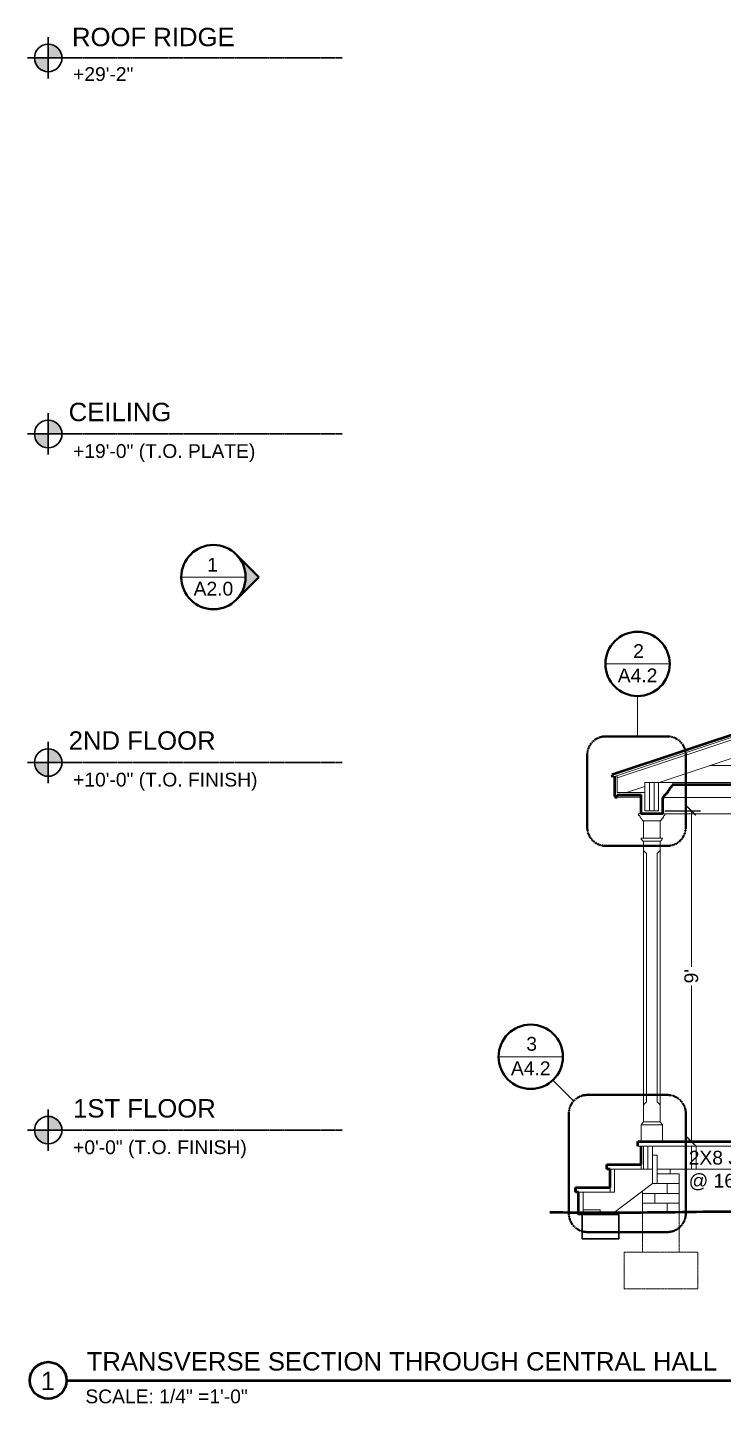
# Model space of a CAD drawing. Header units: inches. Extents: x -54 to 15382, y 469 to 41738.
# Drawn here: x 3317.3 to 3544.4, y 4282 to 4731.1 of the extents above; entities that cross this region are included whole.
import ezdxf

# ---------------------------------------------------------------- set-up
doc = ezdxf.new("R2010")
doc.units = ezdxf.units.IN
doc.header["$MEASUREMENT"] = 0
doc.linetypes.add('CENTER', pattern=[2, 1.25, -0.25, 0.25, -0.25])
doc.linetypes.add('DASHED2', pattern=[0.375, 0.25, -0.125])
doc.layers.get('0').update_dxf_attribs({"lineweight": 9})
for name, color, linetype, lineweight in [('1', 7, 'Continuous', 9), ('2', 7, 'Continuous', 18), ('3', 7, 'Continuous', 30), ('5', 7, 'Continuous', 50), ('A-DIMSx', 7, 'Continuous', 9), ('A-LINK', 7, 'Continuous', 40), ('A-TEXTx', 7, 'Continuous', 18), ('TB-11x17', 7, 'Continuous', 50)]:
    doc.layers.add(name, color=color, linetype=linetype, lineweight=lineweight)
doc.styles.get("Standard").update_dxf_attribs({"font": 'arial.ttf'})
doc.dimstyles.get("Standard").update_dxf_attribs({"dimtxt": 3, "dimasz": 2, "dimexe": 0.03125, "dimexo": 0.0625, "dimgap": 0.03125, "dimtad": 0, "dimtoh": 1, "dimdec": 4, "dimlfac": 0.99985, "dimzin": 0, "dimdsep": 46, "dimlunit": 4, "dimtxsty": 'Standard', "dimblk": 'ARCHTICK', "dimblk1": 'ARCHTICK', "dimblk2": 'ARCHTICK', "dimcen": 0.09, "dimclrt": 256, "dimadec": 0, "dimazin": 0, "dimtfac": 1, "dimtdec": 4, "dimtofl": 0, "dimtmove": 0, "dimatfit": 3, "dimfxl": 1, "dimtolj": 1, "dimtzin": 0, "dimarcsym": 0})

# ---------------------------------------------------------------- blocks, each defined once
blk = doc.blocks.new('_ArchTick')
at = {"color": 0, "linetype": 'ByBlock', "lineweight": 0, "const_width": 0.15}
blk.add_lwpolyline([(-0.5, -0.5), (0.5, 0.5)], dxfattribs=at)
blk = doc.blocks.new('*D245')
at = {"layer": 'A-DIMSx', "color": 0, "lineweight": -2, "ltscale": 0.1}
for p, q in [((3525.25, 4475.43), (3536.92, 4475.43)), ((3533.29, 4367.43), (3536.92, 4367.43))]:
    blk.add_line(p, q, dxfattribs=at)
at = {"layer": 'A-DIMSx', "color": 0, "lineweight": 5, "ltscale": 0.1}
for p, q in [((3533.92, 4475.43), (3533.92, 4424.49)), ((3533.92, 4367.43), (3533.92, 4418.38))]:
    blk.add_line(p, q, dxfattribs=at)
at = {"layer": 'A-DIMSx', "color": 0, "lineweight": 5, "xscale": 3, "yscale": 3, "zscale": 3}
for p, rotation in [((3533.92, 4475.43), 90), ((3533.92, 4367.43), 270)]:
    blk.add_blockref('_ArchTick', p, dxfattribs=dict(at, rotation=rotation))
at = {"layer": 'A-DIMSx', "ltscale": 0.25, "insert": (3533.92, 4421.43), "char_height": 4.5, "attachment_point": 5, "rotation": 90}
blk.add_mtext("\\A1;9'", dxfattribs=at)
blk = doc.blocks.new('Elevation Callout - 1')
at = {"layer": 'A-LINK', "ltscale": 0.1}
blk.add_hatch(color=256, dxfattribs=at).paths.add_polyline_path([(2031.59, 7377.65), (2039.01, 7370.23), (2046.43, 7377.65, -0.198912), (2039.01, 7374.58, -0.198912)])
for q in [(2031.59, 7377.65), (2046.43, 7377.65)]:
    blk.add_line((2039.01, 7370.23), q, dxfattribs=at)
blk.add_circle((2039.01, 7385.08), 10.5, dxfattribs=at)
blk = doc.blocks.new('CROWN small azek')
at = {"layer": '2', "linetype": 'Continuous'}
for p, q in [((3477.23, 4469.99), (3477.47, 4469.99)), ((3477.84, 4470.49), (3477.84, 4470.75)), ((3478.77, 4471.7), (3478.77, 4472.27))]:
    blk.add_line(p, q, dxfattribs=at)
for points, knots in [([(3477.47, 4469.99), (3477.48, 4470.04), (3477.49, 4470.12), (3477.53, 4470.21), (3477.57, 4470.28), (3477.63, 4470.36), (3477.71, 4470.42), (3477.78, 4470.46), (3477.84, 4470.49)], [0.002479, 0.002479, 0.002479, 0.002479, 0.1892867, 0.3469333, 0.4813355, 0.6000559, 0.7825047, 0.9879342, 0.9879342, 0.9879342, 0.9879342]), ([(3477.84, 4470.75), (3477.91, 4470.76), (3477.98, 4470.77), (3478.08, 4470.81), (3478.16, 4470.9), (3478.2, 4471), (3478.24, 4471.11), (3478.28, 4471.22), (3478.31, 4471.33), (3478.36, 4471.43), (3478.4, 4471.54), (3478.47, 4471.62), (3478.55, 4471.67), (3478.65, 4471.7), (3478.71, 4471.7), (3478.77, 4471.7)], [0.0155755, 0.0155755, 0.0155755, 0.0155755, 0.0913028, 0.1674337, 0.240804, 0.3221473, 0.4016041, 0.479934, 0.5587836, 0.63986, 0.7243935, 0.7885425, 0.8553172, 0.923465, 0.9867831, 0.9867831, 0.9867831, 0.9867831])]:
    blk.add_open_spline(points, degree=3, knots=knots, dxfattribs=at)
blk = doc.blocks.new('Column 01')
at = {"layer": '1', "ltscale": 0.25}
for p, q in [((4502.26, 4335.99), (4493.68, 4335.99)), ((4500.72, 4333.71), (4495.22, 4333.71)), ((4500.72, 4327.99), (4495.22, 4327.99)), ((4500.72, 4326.99), (4495.22, 4326.99)), ((4496.22, 4322.99), (4496.22, 4241.96)), ((4499.72, 4322.99), (4499.72, 4241.96)), ((4496.22, 4241.96), (4495.22, 4240.96)), ((4499.72, 4241.96), (4500.72, 4240.96)), ((4494.47, 4234.46), (4501.47, 4234.46)), ((4495.22, 4235.46), (4500.72, 4235.46))]:
    blk.add_line(p, q, dxfattribs=at)
at = {"layer": '1', "lineweight": 5, "ltscale": 0.25}
for p, q in [((4496.22, 4322.99), (4495.22, 4323.99)), ((4500.72, 4323.99), (4499.72, 4322.99))]:
    blk.add_line(p, q, dxfattribs=at)
at = {"layer": '2'}
for p, q in [((4495.22, 4333.71), (4495.22, 4327.99)), ((4500.72, 4333.71), (4500.72, 4327.99)), ((4495.22, 4326.99), (4495.22, 4235.46)), ((4500.72, 4326.99), (4500.72, 4235.46)), ((4494.47, 4234.46), (4495.22, 4235.46)), ((4494.47, 4234.46), (4494.47, 4228.96)), ((4500.72, 4235.46), (4501.47, 4234.46)), ((4501.47, 4234.46), (4501.47, 4228.96))]:
    blk.add_line(p, q, dxfattribs=at)
at = {"layer": '2', "ltscale": 0.25}
for p, q in [((4495.22, 4327.99), (4494.47, 4327.99)), ((4494.97, 4326.99), (4495.22, 4326.99)), ((4500.72, 4327.99), (4501.47, 4327.99)), ((4500.97, 4326.99), (4500.72, 4326.99))]:
    blk.add_line(p, q, dxfattribs=at)
for centre, start, end in [((4495.08, 4327.98), 179.1702, 233.9599), ((4494.36, 4327), 359.1702, 53.9599), ((4501.58, 4327), 126.0401, 180.8298), ((4500.86, 4327.98), 306.0401, 0.8298)]:
    blk.add_arc(centre, 0.607, start, end, dxfattribs=at)
at = {"layer": '3', "ltscale": 0.25, "xscale": -1}
blk.add_blockref('CROWN small azek', (7972.45, -136.28), dxfattribs=at)
at = {"layer": '3', "ltscale": 0.25}
blk.add_blockref('CROWN small azek', (1023.49, -136.28), dxfattribs=at)
blk = doc.blocks.new('Point')
at = {"lineweight": 0, "ltscale": 0.1}
h = blk.add_hatch(color=256, dxfattribs=at)
h.dxf.hatch_style = 1
h.paths.add_polyline_path([(-3.2903, 4.1654, 0.414214), (-3.3528, 4.1029), (-3.2903, 4.1029)])
h.paths.add_polyline_path([(-3.2903, 4.1029), (-3.2903, 4.0404, 0.414214), (-3.2278, 4.1029)])
at = {"layer": '3', "ltscale": 0.1}
for q in [(-3.2903, 4.1966), (-3.384, 4.1029), (-3.1965, 4.1029), (-3.2903, 4.0091)]:
    blk.add_line((-3.2903, 4.1029), q, dxfattribs=at)
blk.add_circle((-3.2903, 4.1029), 0.0625, dxfattribs=at)
blk = doc.blocks.new('Detail Callout')
at = {"layer": '2', "ltscale": 0.1}
blk.add_line((240.24, 5822.29), (219.24, 5822.29), dxfattribs=at)
at = {"layer": 'A-LINK', "ltscale": 0.1}
blk.add_circle((229.74, 5822.29), 10.5, dxfattribs=at)

msp = doc.modelspace()

# ---------------------------------------------------------------- linework, layer by layer
at = {"layer": '1'}
for p, q in [((3599.2500785, 4516.7722568), (3508.2372475, 4486.4348981)), ((3599.2500785, 4515.981688), (3509.7500776, 4486.1486018)), ((3599.2500785, 4509.9774511), (3523.3706502, 4484.6843083)), ((3599.2500785, 4490.1843083), (3539.8706502, 4490.1843083)), ((3509.7500784, 4481.350975), (3509.7500776, 4486.9391706)), ((3518.7500785, 4483.350975), (3512.7500785, 4481.350975)), ((3518.7500785, 4475.4343083), (3518.7500785, 4484.6843083)), ((3518.7500785, 4484.6843083), (3599.2500785, 4484.6843083)), ((3520.2500785, 4475.4343083), (3520.2500785, 4484.6843083)), ((3521.7500785, 4484.6843083), (3521.7500785, 4475.4343083)), ((3523.2500785, 4484.6843083), (3523.2500785, 4475.4343083)), ((3509.7500776, 4479.850975), (3517.5000791, 4479.850975)), ((3509.7500784, 4481.350975), (3518.7500785, 4481.350975)), ((3518.7500785, 4475.4343083), (3523.2500785, 4475.4343083)), ((3598.0000785, 4474.4652974), (3525.2902882, 4474.4652974)), ((3598.0000785, 4358.4343083), (3522.7500785, 4358.4343083)), ((3522.7500785, 4356.9343083), (3530.0000785, 4356.9343083)), ((3527.0000785, 4358.4343083), (3527.0000785, 4356.9343083)), ((3522.7500785, 4353.7343083), (3530.0000785, 4353.7343083)), ((3526.0000785, 4350.5343083), (3526.0000785, 4353.7343083)), ((3530.0000785, 4350.5343083), (3518.0000785, 4350.5343083)), ((3522.0000785, 4347.3343083), (3522.0000785, 4350.5343083)), ((3518.0000785, 4347.3343083), (3530.0000785, 4347.3343083)), ((3526.0000785, 4344.1343083), (3526.0000785, 4347.3343083))]:
    msp.add_line(p, q, dxfattribs=at)
at = {"layer": '1', "ltscale": 0.25}
msp.add_line((3524.8715976, 4479.7632422), (3597.6285606, 4479.7632422), dxfattribs=at)
at = {"layer": '1', "ltscale": 0.1}
for p, q in [((3530.0000785, 4344.3716904), (3530.0000785, 4356.9343083)), ((3518.0000785, 4344.2357739), (3518.0000785, 4351.2968083))]:
    msp.add_line(p, q, dxfattribs=at)
at = {"layer": '1', "linetype": 'DASHED2', "ltscale": 0.25}
for p, q in [((3518.0000785, 4331.3343083), (3518.0000785, 4344.2357739)), ((3530.0000785, 4331.3343083), (3530.0000785, 4344.3716904)), ((3512.0000785, 4331.3343083), (3512.0000785, 4319.3343083)), ((3512.0000785, 4331.3343083), (3518.0000785, 4331.3343083)), ((3518.0000785, 4331.3343083), (3530.0000785, 4331.3343083)), ((3530.0000785, 4331.3343083), (3536.0000785, 4331.3343083)), ((3536.0000785, 4319.3343083), (3536.0000785, 4331.3343083)), ((3512.0000785, 4319.3343083), (3536.0000785, 4319.3343083))]:
    msp.add_line(p, q, dxfattribs=at)
at = {"layer": '2', "ltscale": 0.1}
for p, q in [((3367.4360989, 4551.7018038), (3388.436099, 4551.7018038)), ((3516.3712839, 4512.8780598), (3516.3712839, 4499.7319627)), ((3495.5090232, 4380.7059629), (3488.7105961, 4387.50439))]:
    msp.add_line(p, q, dxfattribs=at)
at = {"layer": '2'}
for p, q in [((3598.0000785, 4365.9343083), (3516.5000794, 4365.9343083)), ((3518.2500785, 4358.4343083), (3518.2500785, 4365.9343083)), ((3519.7500785, 4365.9343083), (3519.7500785, 4358.4343083)), ((3521.2500785, 4365.9343083), (3521.2500785, 4353.7343083)), ((3534.0000785, 4358.4343083), (3534.0000785, 4365.9343083)), ((3535.5000785, 4365.9343083), (3535.5000785, 4358.4343083)), ((3521.2500785, 4362.9843083), (3522.7500785, 4362.9843083)), ((3522.7500785, 4362.9843083), (3522.7500785, 4353.7343083)), ((3521.2500785, 4358.4343083), (3507.6398317, 4358.4343083)), ((3508.8750785, 4358.4343083), (3508.8750785, 4350.9343083)), ((3517.5000785, 4359.9343083), (3517.5000785, 4358.4343083)), ((3535.5000785, 4358.4343083), (3534.0000785, 4358.4343083)), ((3507.3750785, 4350.9343083), (3507.3750785, 4352.4343083)), ((3521.2500785, 4353.7343083), (3507.8500785, 4343.6843083)), ((3522.7500785, 4353.7343083), (3521.2500785, 4353.7343083)), ((3508.8750785, 4350.9343083), (3497.2311969, 4350.9343083)), ((3498.6250785, 4343.6843083), (3498.6250785, 4350.9343083)), ((3498.6250785, 4345.1843083), (3504.1250785, 4345.1843083)), ((3504.1250785, 4345.1843083), (3504.1250785, 4343.6843083))]:
    msp.add_line(p, q, dxfattribs=at)
at = {"layer": '3', "linetype": 'CENTER', "ltscale": 0.25}
for p, q in [((3328.5000785, 4721.1843083), (3420.0000785, 4721.1843083)), ((3328.5000785, 4598.4343083), (3420.0000785, 4598.4343083)), ((3328.5000785, 4491.1843083), (3420.0000785, 4491.1843083)), ((3328.5000785, 4371.1843083), (3420.0000785, 4371.1843083))]:
    msp.add_line(p, q, dxfattribs=at)
at = {"layer": '3'}
for p, q in [((3498.6250785, 4343.6843083), (3497.1250785, 4343.6843083)), ((3498.2500785, 4335.6843083), (3498.2500785, 4343.6843083)), ((3498.2500785, 4343.6843083), (3510.2500785, 4343.6843083)), ((3510.2500785, 4343.6843083), (3510.2500785, 4335.6843083)), ((3510.2500785, 4335.6843083), (3498.2500785, 4335.6843083))]:
    msp.add_line(p, q, dxfattribs=at)
at = {"layer": '5'}
for p, q in [((3598.0000785, 4517.1461623), (3508.0000785, 4487.1464112)), ((3508.0000785, 4487.1464112), (3508.2372475, 4486.4348981)), ((3509.0000785, 4480.350975), (3509.0000785, 4486.689173)), ((3594.8118649, 4483.9343083), (3527.6882934, 4483.9343083)), ((3509.0000785, 4480.350975), (3509.0000776, 4479.850975)), ((3509.0000776, 4479.850975), (3509.7500776, 4479.850975)), ((3509.7500776, 4479.850975), (3509.7500785, 4480.600975)), ((3509.7500785, 4480.600975), (3517.500079, 4480.600975)), ((3517.5000792, 4474.4652974), (3517.500079, 4480.600975)), ((3524.5000798, 4479.7632422), (3524.5000788, 4474.4652974)), ((3518.2500795, 4474.4652974), (3517.5000792, 4474.4652974)), ((3523.7500793, 4474.4652974), (3518.2500808, 4474.4652973)), ((3524.5000788, 4474.4652974), (3523.7500793, 4474.4652974)), ((3516.5000794, 4365.9343083), (3516.5000794, 4367.4343083)), ((3516.5000794, 4367.4343083), (3597.7500806, 4367.4343083)), ((3517.5000785, 4359.9343083), (3517.5000793, 4365.9343083)), ((3506.3750785, 4358.4343083), (3506.3750785, 4359.9343083)), ((3506.3750785, 4359.9343083), (3517.5000785, 4359.9343083)), ((3507.3750785, 4358.4343083), (3506.3750785, 4358.4343083)), ((3507.3750785, 4352.4343083), (3507.3750785, 4358.4343083)), ((3496.1250785, 4350.9343083), (3496.1250785, 4352.4343083)), ((3496.1250785, 4352.4343083), (3507.3750785, 4352.4343083)), ((3496.1250785, 4352.4343083), (3496.1250785, 4350.9343083)), ((3497.1250785, 4350.9343083), (3496.1250785, 4350.9343083)), ((3497.1250785, 4343.6843083), (3497.1250785, 4350.9343083))]:
    msp.add_line(p, q, dxfattribs=at)
at = {"layer": '5', "color": 7, "linetype": 'Continuous'}
for p, q in [((3527.6353385, 4483.3785186), (3527.6882934, 4483.9343083)), ((3524.5000798, 4479.7632422), (3524.8715976, 4479.7632422)), ((3525.5068541, 4480.592121), (3525.5068541, 4480.8650609))]:
    msp.add_line(p, q, dxfattribs=at)
at = {"layer": '5', "ltscale": 0.1}
msp.add_line((3330.0000785, 4289.5008975), (3994.438464, 4289.5008975), dxfattribs=at)
msp.add_circle((3324.0000785, 4289.5008975), 6, dxfattribs=at)
at = {"layer": '5', "color": 7, "linetype": 'Continuous'}
for points, knots in [([(3525.5068541, 4480.8650609), (3525.6355801, 4480.9476612), (3525.7676942, 4481.0351562), (3525.9568449, 4481.1938246), (3526.1341248, 4481.3956216), (3526.2857711, 4481.6256949), (3526.4403931, 4481.8692681), (3526.5937022, 4482.1273354), (3526.740903, 4482.3834894), (3526.8733542, 4482.6250861), (3526.9999444, 4482.8321139), (3527.1322224, 4483.0019008), (3527.276755, 4483.1412352), (3527.4353379, 4483.258223), (3527.5483194, 4483.3269515), (3527.6353385, 4483.3785186)], [0.02252924258, 0.02252924258, 0.02252924258, 0.02252924258, 0.0848948356, 0.16525381449, 0.24407818869, 0.32590546439, 0.41317453746, 0.50401511078, 0.5962486035, 0.67928693936, 0.75221584643, 0.81459891015, 0.872600463, 0.93247186799, 0.99170471556, 0.99170471556, 0.99170471556, 0.99170471556]), ([(3524.8715976, 4479.7632422), (3524.8867901, 4479.8830524), (3524.9052284, 4480.0047429), (3524.973836, 4480.1806785), (3525.0780824, 4480.3309329), (3525.2029952, 4480.4436738), (3525.3218826, 4480.5178987), (3525.4035531, 4480.5522637), (3525.5068541, 4480.592121)], [0.04595771603, 0.04595771603, 0.04595771603, 0.04595771603, 0.20058811132, 0.3838219169, 0.55899294445, 0.69798130682, 0.84352384316, 0.94144460866, 0.94144460866, 0.94144460866, 0.94144460866])]:
    msp.add_open_spline(points, degree=3, knots=knots, dxfattribs=at)
at = {"layer": '5'}
msp.add_open_spline([(3600.0000785, 4345.2958354), (3597.5160298, 4345.2046815), (3592.0283925, 4345.0033088), (3582.84758, 4344.6950096), (3573.5653859, 4344.8438376), (3563.6395737, 4344.5770117), (3552.8420844, 4344.5704308), (3538.5213305, 4344.5234739), (3516.5027397, 4344.1222988), (3499.0424272, 4344.2103285), (3487.6880379, 4344.2675739)], degree=3, knots=[0, 0, 0, 0, 7.4573924002, 16.4745021806, 27.5530524733, 35.2986121506, 46.2594930158, 59.9439618927, 78.2611253105, 112.3231659207, 112.3231659207, 112.3231659207, 112.3231659207], dxfattribs=at)
at = {"layer": 'A-LINK', "linetype": 'DASHED2', "ltscale": 0.5, "flags": 128}
for points in [[(3499.9502016, 4493.7319627), (3499.9502016, 4469.9866138, 0.4142135624), (3505.9502016, 4463.9866138), (3526.0968135, 4463.9866138, 0.4142135624), (3532.0968135, 4469.9866138), (3532.0968135, 4493.7319627, 0.4142135624), (3526.0968135, 4499.7319627), (3505.9502016, 4499.7319627, 0.4142135624)], [(3493.9502024, 4376.6716194), (3493.9502024, 4343.9262705, 0.4142135624), (3499.9502024, 4337.9262705), (3526.0968144, 4337.9262705, 0.4142135624), (3532.0968144, 4343.9262705), (3532.0968144, 4376.6716194, 0.4142135624), (3526.0968144, 4382.6716194), (3499.9502024, 4382.6716194, 0.4142135624)]]:
    msp.add_lwpolyline(points, format="xyb", close=True, dxfattribs=at)

# ---------------------------------------------------------------- block references
at = {"ltscale": 0.1, "xscale": -72, "yscale": 72, "zscale": 72}
for p in [(3087.1005695, 4425.776597), (3087.1005695, 4303.026597), (3087.1005695, 4195.776597), (3087.1005695, 4075.776597)]:
    msp.add_blockref('Point', p, dxfattribs=at)
at = {"ltscale": 0.1, "rotation": 90}
msp.add_blockref('Elevation Callout - 1', (10763.0116823, 2512.6917728), dxfattribs=at)
at = {"layer": '2', "ltscale": 0.25}
for p in [(3286.6336279, -1298.9133415), (3251.7545237, -1427.1617594)]:
    msp.add_blockref('Detail Callout', p, dxfattribs=at)
at = {"layer": '3', "ltscale": 0.25}
msp.add_blockref('Column 01', (-976.9695484, 138.4783898), dxfattribs=at)

# ---------------------------------------------------------------- texts
at = {"ltscale": 0.1, "char_height": 6}
for s, insert, width, attachment_point in [('{TRANSVERSE SECTION THROUGH CENTRAL HALL}', (3336.5507615, 4292.6347461), 229.920407864, 7), ('{1}', (3323.8934344, 4289.3052195), 11.15057809, 5)]:
    msp.add_mtext(s, dxfattribs=dict(at, insert=insert, width=width, attachment_point=attachment_point))
at = {"layer": 'A-LINK', "ltscale": 0.1, "attachment_point": 5}
for s, insert, char_height, width in [('{1}', (3377.6259555, 4555.7451548), 4.5, 9.771161836), ('{\\H0.75x;A2.0}', (3377.9318409, 4547.8918396), 6, 9.85131083), ('{2}', (3516.681427, 4527.5716109), 4.5, 9.771161836), ('{\\H0.75x;A4.2}', (3516.3755416, 4519.6239937), 6, 9.85131083), ('{3}', (3481.8023228, 4399.323193), 4.5, 9.771161836), ('{\\H0.75x;A4.2}', (3481.4964374, 4391.3755758), 6, 9.85131083)]:
    msp.add_mtext(s, dxfattribs=dict(at, insert=insert, char_height=char_height, width=width))
at = {"layer": 'A-TEXTx', "ltscale": 0.5, "attachment_point": 1}
for s, insert, char_height, width in [('{ROOF RIDGE }', (3331.7704219, 4731.0243845), 6, 81.256520484), ('{+29\'-2"}', (3332.1251051, 4718.169605), 4.5, 81.256520484), ('{CEILING  }', (3330.6764686, 4608.6136336), 6, 97.332351113), ('{+19\'-0" (T.O. PLATE)}', (3332.1251051, 4595.1057185), 4.5, 81.256520484), ('{2ND FLOOR  }', (3330.6764686, 4501.3636336), 6, 97.332351113), ('{+10\'-0" (T.O. FINISH)}', (3332.1251051, 4487.8557185), 4.5, 81.256520484), ('{1ST FLOOR }', (3332.1251051, 4381.3031499), 6, 94.776154357), ('{+0\'-0" (T.O. FINISH)}', (3332.1251051, 4367.8557185), 4.5, 81.256520484)]:
    msp.add_mtext(s, dxfattribs=dict(at, insert=insert, char_height=char_height, width=width))
at = {"layer": 'A-TEXTx', "ltscale": 0.25, "insert": (3533.0649696, 4357.9862306), "char_height": 4.5, "width": 71.334786235, "attachment_point": 4}
msp.add_mtext('{2X8 JOISTS\\P@ 16" OC}', dxfattribs=at)
at = {"layer": 'TB-11x17', "ltscale": 0.5, "insert": (3336.1184716, 4286.5227301), "char_height": 4.5, "width": 73.076179956, "attachment_point": 1}
msp.add_mtext('\\A1;SCALE: 1/4" =1\'-0"', dxfattribs=at)

# ---------------------------------------------------------------- dimensions: what is measured, and where the dimension line sits
at = {"layer": 'A-DIMSx', "ltscale": 0.1}
dim = msp.add_linear_dim(base=(3533.9247056, 4475.4343083), p1=(3531.2934161, 4367.4343083), p2=(3523.2500785, 4475.4343083), angle=90, dimstyle='Standard', override={"dimtxt": 4.5, "dimasz": 3, "dimexe": 3, "dimexo": 2, "dimgap": 1, "dimlfac": -47.9928, "dimlwd": 5}, dxfattribs=at)
dim.commit()
dim.dimension.update_dxf_attribs({"geometry": '*D245', "text_midpoint": (3533.9247056, 4421.4343083)})

doc.saveas('drawing.dxf')
